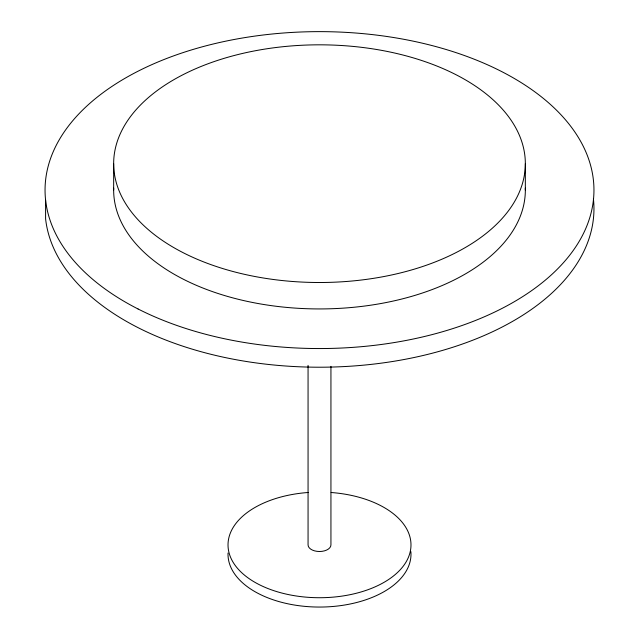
<?xml version="1.0" encoding="UTF-8"?>
<svg xmlns="http://www.w3.org/2000/svg" width="639" height="639" viewBox="0 0 639 639"><rect width="100%" height="100%" fill="white"/><g stroke="black" fill="none" stroke-linecap="round" stroke-linejoin="round"><path stroke-width="0.96" d="M525.338 163.664A205.838 118.838 0 0 1 216.581 266.583A205.838 118.838 0 0 1 216.581 60.745A205.838 118.838 0 0 1 525.338 163.664L525.338 190.087M330.938 366.355L330.938 544.899A11.438 6.606 0 0 1 319.5 551.505A11.438 6.606 0 0 1 308.062 544.899L308.062 365.364M113.662 163.664L113.662 190.087M45.593 200.103L45.593 218.778A274.45 158.456 0 0 0 336.841 366.898A274.45 158.456 0 0 0 593.407 198.753M410.877 551.649A91.481 52.821 0 0 1 320.698 607.05A91.481 52.821 0 0 1 228.035 553.031M331.138 492.509A91.481 52.821 0 0 1 396.643 573.295A91.481 52.821 0 0 1 242.149 573.103A91.481 52.821 0 0 1 308.246 492.485M525.314 188.162A205.838 118.838 0 0 1 319.5 308.933A205.838 118.838 0 0 1 113.686 188.162M138.08 308.988A274.45 158.456 0 0 0 588.559 221.35A274.45 158.456 0 0 0 231.861 39.93A274.45 158.456 0 0 0 138.08 308.988"/></g></svg>
